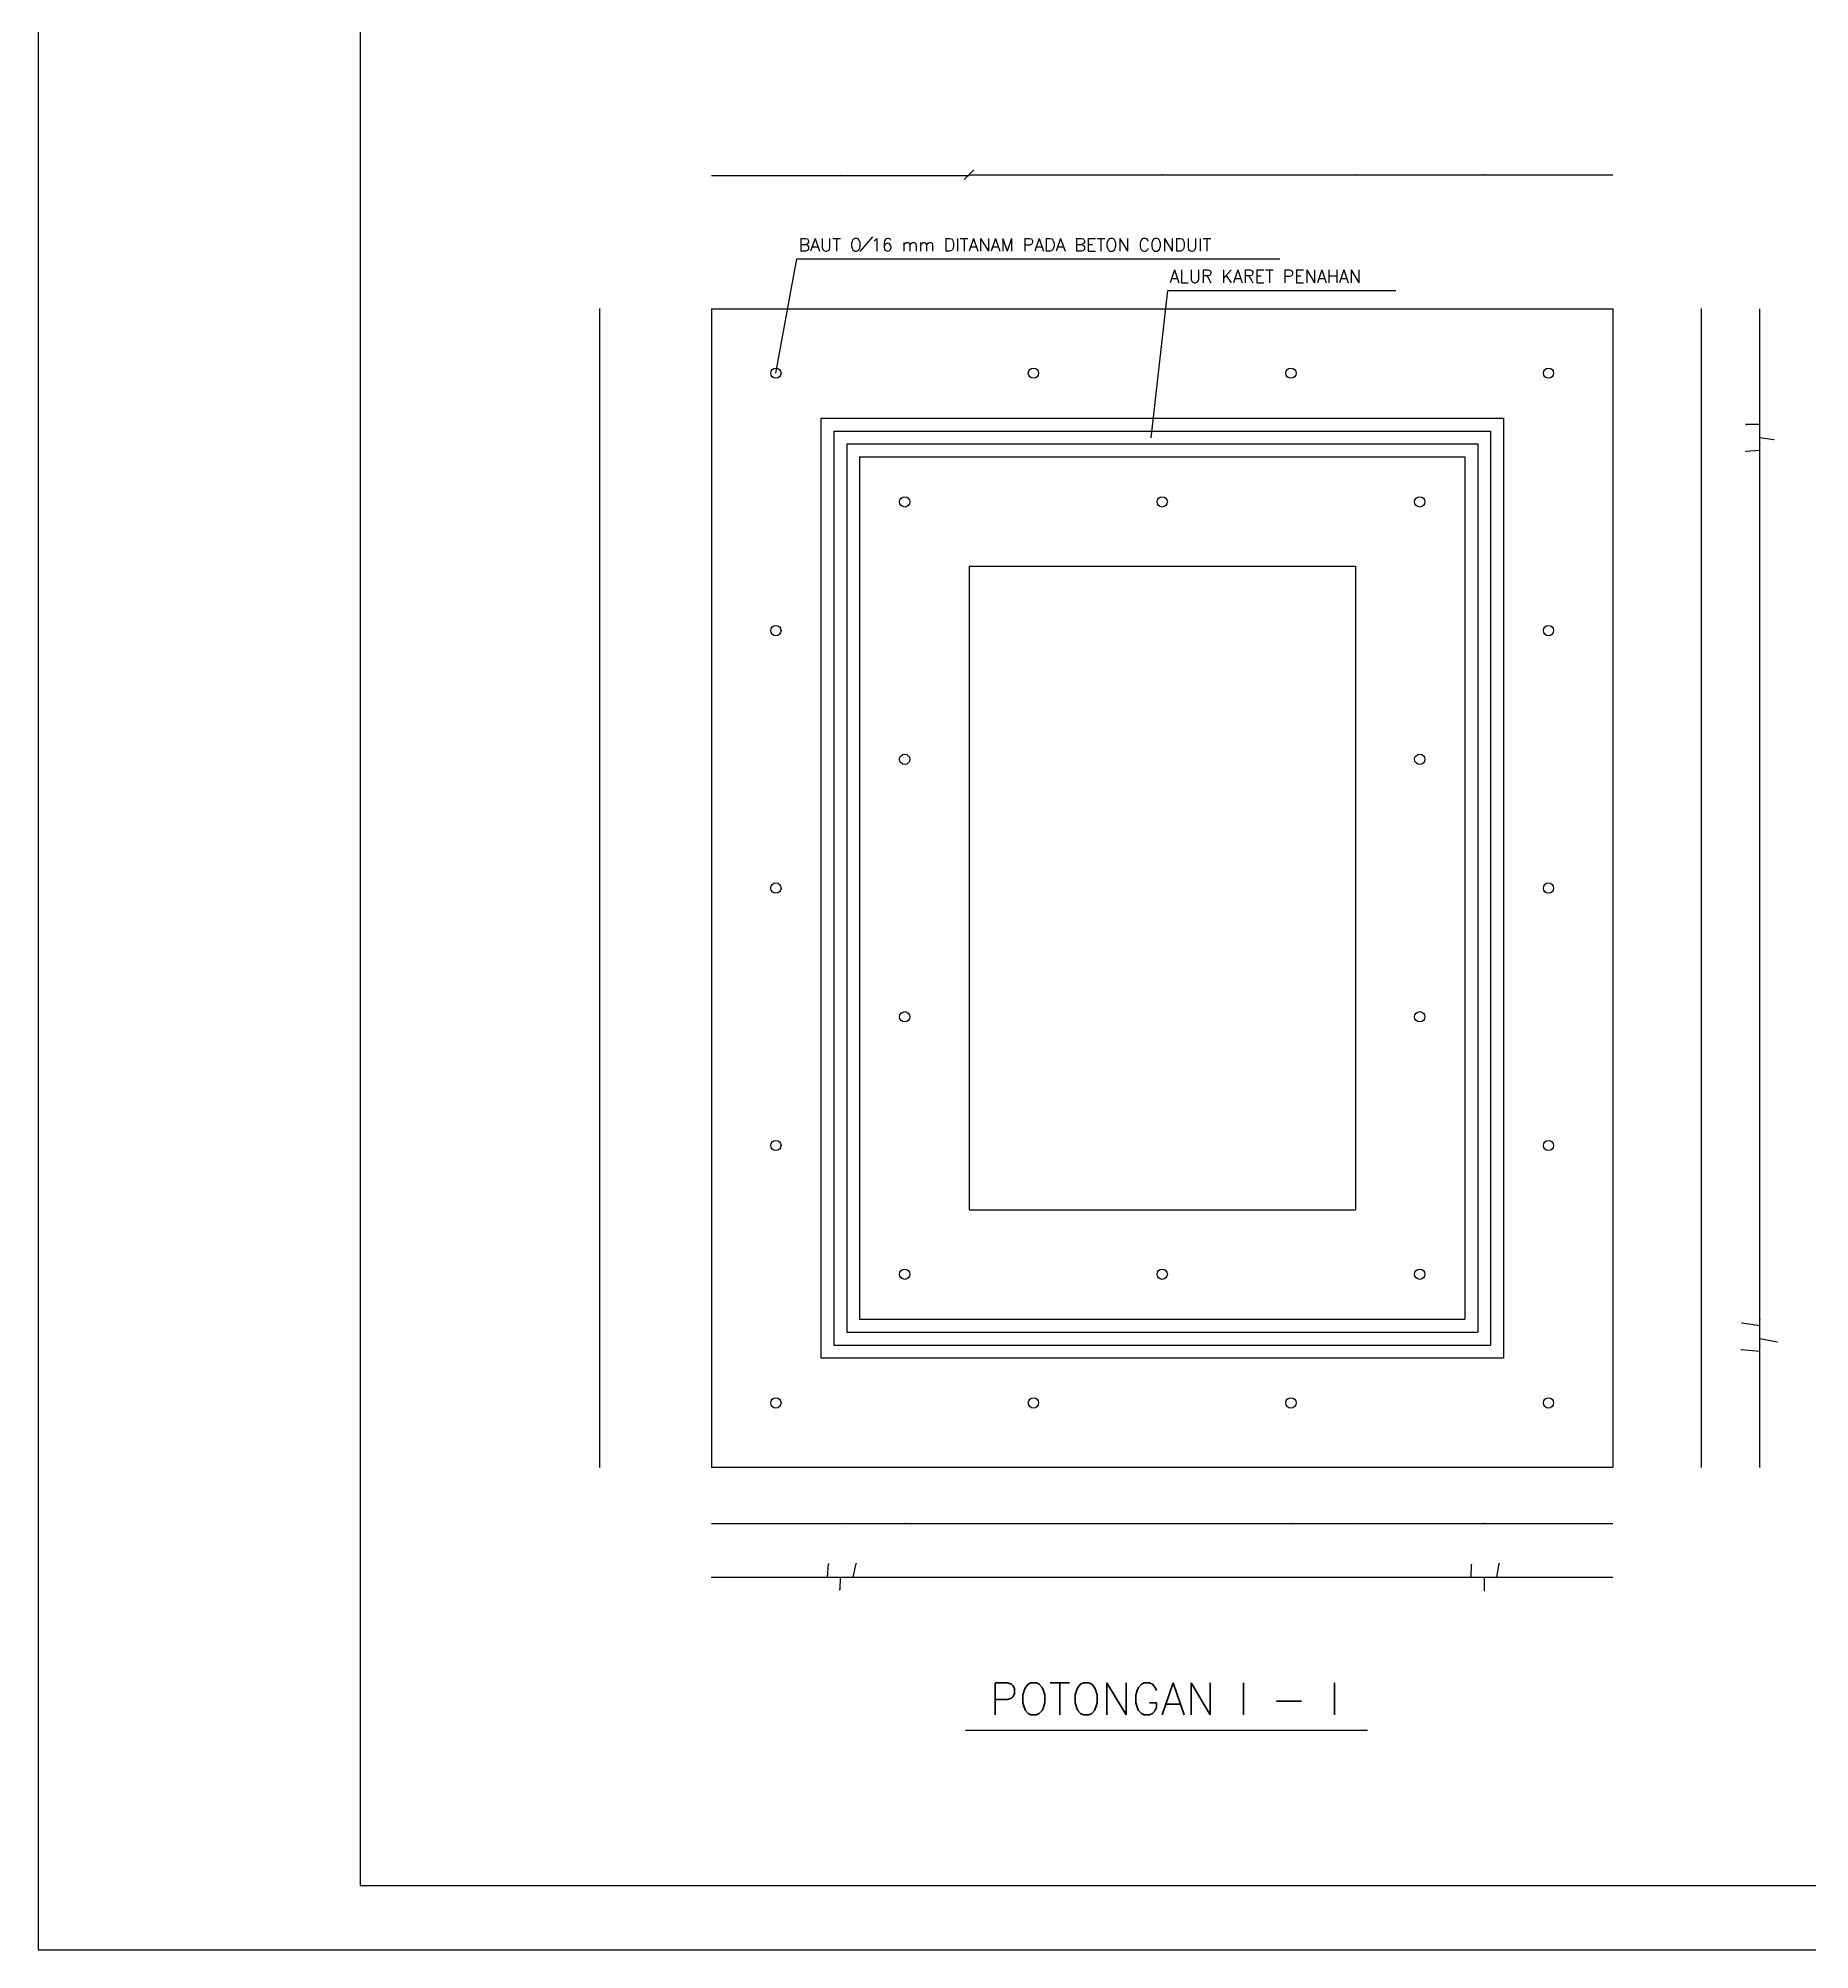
# Model space of a CAD drawing. Header units: metres. Extents: x -50 to 791, y -10 to 584.
# Drawn here: x -50.3 to 224.8, y -9.9 to 287.1 of the extents above; entities that cross this region are included whole.
import ezdxf
from ezdxf.enums import TextEntityAlignment as Align

# ---------------------------------------------------------------- set-up
doc = ezdxf.new("R2010")
doc.units = ezdxf.units.M
doc.header["$MEASUREMENT"] = 0
doc.layers.add('2000', color=7, linetype='Continuous')
doc.styles.get("Standard").update_dxf_attribs({"font": 'Simplex.shx'})
doc.dimstyles.new('10', dxfattribs={"dimscale": 0, "dimtxt": 0.02, "dimasz": 0.015, "dimexe": 0.1, "dimexo": 0.1, "dimgap": 0.01, "dimtad": 1, "dimdec": 1, "dimrnd": 0.0001, "dimzin": 0, "dimdsep": 46, "dimtxsty": 'Standard', "dimblk1": 'OBLIQUE', "dimblk2": 'OBLIQUE', "dimsah": 1, "dimcen": 0, "dimse1": 1, "dimse2": 1, "dimclrd": 3, "dimclre": 256, "dimclrt": 3, "dimaunit": 1, "dimadec": 0, "dimazin": 0, "dimtfac": 0.01, "dimtdec": 1, "dimtofl": 0, "dimtmove": 0, "dimatfit": 1, "dimldrblk": 'OBLIQUE', "dimfxl": 1, "dimtolj": 1, "dimtzin": 0, "dimarcsym": 0})
doc.dimstyles.new('10$7', dxfattribs={"dimscale": 0, "dimtxt": 0.02, "dimasz": 0.015, "dimexe": 0.1, "dimexo": 0.1, "dimgap": 0.01, "dimtad": 1, "dimdec": 1, "dimrnd": 0.0001, "dimzin": 0, "dimdsep": 46, "dimtxsty": 'Standard', "dimblk1": 'OPEN30', "dimblk2": 'OPEN30', "dimsah": 1, "dimcen": 0, "dimse1": 1, "dimse2": 1, "dimclrd": 3, "dimclre": 256, "dimclrt": 3, "dimaunit": 1, "dimadec": 0, "dimazin": 0, "dimtfac": 0.01, "dimtdec": 1, "dimtofl": 0, "dimtmove": 0, "dimatfit": 1, "dimldrblk": 'OPEN30', "dimfxl": 1, "dimtolj": 1, "dimtzin": 0, "dimarcsym": 0})

# ---------------------------------------------------------------- blocks, each defined once
blk = doc.blocks.new('_OBLIQUE')
at = {"color": 0, "linetype": 'ByBlock'}
blk.add_line((-0.5, -0.5), (0.5, 0.5), dxfattribs=at)
blk = doc.blocks.new('*D3')
at = {"color": 3, "lineweight": -2}
blk.add_line((94.25, 265.86), (154.25, 265.86), dxfattribs=at)
at = {"layer": 'Defpoints', "color": 0}
for p in [(154.25, 265.86), (94.25, 205.04), (154.25, 205.04)]:
    blk.add_point(p, dxfattribs=at)
at = {"color": 3, "lineweight": -2, "xscale": 0.015, "yscale": 0.015, "zscale": 0.015, "rotation": 180}
blk.add_blockref('_OBLIQUE', (94.25, 265.86), dxfattribs=at)
at = {"color": 3, "lineweight": -2, "xscale": 0.015, "yscale": 0.015, "zscale": 0.015}
blk.add_blockref('_OBLIQUE', (154.25, 265.86), dxfattribs=at)
at = {"color": 3, "insert": (124.25, 265.88), "char_height": 0.02, "attachment_point": 5}
blk.add_mtext('\\A1;60000', dxfattribs=at)
blk = doc.blocks.new('*D4')
at = {"color": 3, "lineweight": -2}
blk.add_line((154.25, 265.86), (194.25, 265.86), dxfattribs=at)
at = {"layer": 'Defpoints', "color": 0}
for p in [(194.25, 265.86), (194.25, 245.04), (154.25, 205.04)]:
    blk.add_point(p, dxfattribs=at)
at = {"color": 3, "lineweight": -2, "xscale": 0.015, "yscale": 0.015, "zscale": 0.015, "rotation": 180}
blk.add_blockref('_OBLIQUE', (154.25, 265.86), dxfattribs=at)
at = {"color": 3, "lineweight": -2, "xscale": 0.015, "yscale": 0.015, "zscale": 0.015}
blk.add_blockref('_OBLIQUE', (194.25, 265.86), dxfattribs=at)
at = {"color": 3, "insert": (174.25, 265.88), "char_height": 0.02, "attachment_point": 5}
blk.add_mtext('\\A1;40000', dxfattribs=at)
blk = doc.blocks.new('_OPEN30')
at = {"color": 0, "linetype": 'ByBlock'}
for p, q in [((-1, 0), (0, 0)), ((0, 0), (-1, 0)), ((0, 0), (-1, 0))]:
    blk.add_line(p, q, dxfattribs=at)
blk = doc.blocks.new('*D5')
at = {"color": 3, "lineweight": -2}
blk.add_line((36.92, 65.04), (36.92, 105.04), dxfattribs=at)
at = {"layer": 'Defpoints', "color": 0}
for p in [(36.92, 105.04), (94.25, 105.04), (54.25, 65.04)]:
    blk.add_point(p, dxfattribs=at)
at = {"color": 3, "lineweight": -2, "xscale": 0.015, "yscale": 0.015, "zscale": 0.015}
for p, rotation in [((36.92, 105.04), 90), ((36.92, 65.04), 270)]:
    blk.add_blockref('_OBLIQUE', p, dxfattribs=dict(at, rotation=rotation))
at = {"color": 3, "insert": (36.9, 85.04), "char_height": 0.02, "attachment_point": 5, "rotation": 90}
blk.add_mtext('\\A1;40000', dxfattribs=at)
blk = doc.blocks.new('*D6')
at = {"color": 3, "lineweight": -2}
blk.add_line((36.92, 105.04), (36.92, 205.04), dxfattribs=at)
at = {"layer": 'Defpoints', "color": 0}
for p in [(36.92, 205.04), (94.25, 205.04), (94.25, 105.04)]:
    blk.add_point(p, dxfattribs=at)
at = {"color": 3, "lineweight": -2, "xscale": 0.015, "yscale": 0.015, "zscale": 0.015}
for p, rotation in [((36.92, 205.04), 90), ((36.92, 105.04), 270)]:
    blk.add_blockref('_OBLIQUE', p, dxfattribs=dict(at, rotation=rotation))
at = {"color": 3, "insert": (36.9, 155.04), "char_height": 0.02, "attachment_point": 5, "rotation": 90}
blk.add_mtext('\\A1;100000', dxfattribs=at)
blk = doc.blocks.new('*D7')
at = {"color": 3, "lineweight": -2}
blk.add_line((36.92, 205.04), (36.92, 245.04), dxfattribs=at)
at = {"layer": 'Defpoints', "color": 0}
for p in [(36.92, 245.04), (54.25, 245.04), (94.25, 205.04)]:
    blk.add_point(p, dxfattribs=at)
at = {"color": 3, "lineweight": -2, "xscale": 0.015, "yscale": 0.015, "zscale": 0.015}
for p, rotation in [((36.92, 245.04), 90), ((36.92, 205.04), 270)]:
    blk.add_blockref('_OBLIQUE', p, dxfattribs=dict(at, rotation=rotation))
at = {"color": 3, "insert": (36.9, 225.04), "char_height": 0.02, "attachment_point": 5, "rotation": 90}
blk.add_mtext('\\A1;40000', dxfattribs=at)
blk = doc.blocks.new('*D8')
at = {"color": 3, "lineweight": -2}
blk.add_line((54.25, 56.31), (64.25, 56.31), dxfattribs=at)
at = {"layer": 'Defpoints', "color": 0}
for p in [(64.25, 75.04), (54.25, 65.04), (64.25, 56.31)]:
    blk.add_point(p, dxfattribs=at)
at = {"color": 3, "lineweight": -2, "xscale": 0.015, "yscale": 0.015, "zscale": 0.015, "rotation": 180}
blk.add_blockref('_OBLIQUE', (54.25, 56.31), dxfattribs=at)
at = {"color": 3, "lineweight": -2, "xscale": 0.015, "yscale": 0.015, "zscale": 0.015}
blk.add_blockref('_OBLIQUE', (64.25, 56.31), dxfattribs=at)
at = {"color": 3, "insert": (59.25, 56.33), "char_height": 0.02, "attachment_point": 5}
blk.add_mtext('\\A1;10000', dxfattribs=at)
blk = doc.blocks.new('*D9')
at = {"color": 3, "lineweight": -2}
blk.add_line((64.25, 56.31), (84.25, 56.31), dxfattribs=at)
at = {"layer": 'Defpoints', "color": 0}
for p in [(84.25, 95.04), (64.25, 75.04), (84.25, 56.31)]:
    blk.add_point(p, dxfattribs=at)
at = {"color": 3, "lineweight": -2, "xscale": 0.015, "yscale": 0.015, "zscale": 0.015, "rotation": 180}
blk.add_blockref('_OBLIQUE', (64.25, 56.31), dxfattribs=at)
at = {"color": 3, "lineweight": -2, "xscale": 0.015, "yscale": 0.015, "zscale": 0.015}
blk.add_blockref('_OBLIQUE', (84.25, 56.31), dxfattribs=at)
at = {"color": 3, "insert": (74.25, 56.33), "char_height": 0.02, "attachment_point": 5}
blk.add_mtext('\\A1;20000', dxfattribs=at)
blk = doc.blocks.new('*D10')
at = {"color": 3, "lineweight": -2}
blk.add_line((84.25, 56.31), (104.25, 56.31), dxfattribs=at)
at = {"layer": 'Defpoints', "color": 0}
for p in [(84.25, 95.04), (104.25, 75.04), (104.25, 56.31)]:
    blk.add_point(p, dxfattribs=at)
at = {"color": 3, "lineweight": -2, "xscale": 0.015, "yscale": 0.015, "zscale": 0.015, "rotation": 180}
blk.add_blockref('_OBLIQUE', (84.25, 56.31), dxfattribs=at)
at = {"color": 3, "lineweight": -2, "xscale": 0.015, "yscale": 0.015, "zscale": 0.015}
blk.add_blockref('_OBLIQUE', (104.25, 56.31), dxfattribs=at)
at = {"color": 3, "insert": (94.25, 56.33), "char_height": 0.02, "attachment_point": 5}
blk.add_mtext('\\A1;20000', dxfattribs=at)
blk = doc.blocks.new('*D11')
at = {"color": 3, "lineweight": -2}
blk.add_line((104.25, 56.31), (124.25, 56.31), dxfattribs=at)
at = {"layer": 'Defpoints', "color": 0}
for p in [(124.25, 95.04), (104.25, 75.04), (124.25, 56.31)]:
    blk.add_point(p, dxfattribs=at)
at = {"color": 3, "lineweight": -2, "xscale": 0.015, "yscale": 0.015, "zscale": 0.015, "rotation": 180}
blk.add_blockref('_OBLIQUE', (104.25, 56.31), dxfattribs=at)
at = {"color": 3, "lineweight": -2, "xscale": 0.015, "yscale": 0.015, "zscale": 0.015}
blk.add_blockref('_OBLIQUE', (124.25, 56.31), dxfattribs=at)
at = {"color": 3, "insert": (114.25, 56.33), "char_height": 0.02, "attachment_point": 5}
blk.add_mtext('\\A1;20000', dxfattribs=at)
blk = doc.blocks.new('*D12')
at = {"color": 3, "lineweight": -2}
blk.add_line((124.25, 56.31), (144.25, 56.31), dxfattribs=at)
at = {"layer": 'Defpoints', "color": 0}
for p in [(124.25, 95.04), (144.25, 75.04), (144.25, 56.31)]:
    blk.add_point(p, dxfattribs=at)
at = {"color": 3, "lineweight": -2, "xscale": 0.015, "yscale": 0.015, "zscale": 0.015, "rotation": 180}
blk.add_blockref('_OBLIQUE', (124.25, 56.31), dxfattribs=at)
at = {"color": 3, "lineweight": -2, "xscale": 0.015, "yscale": 0.015, "zscale": 0.015}
blk.add_blockref('_OBLIQUE', (144.25, 56.31), dxfattribs=at)
at = {"color": 3, "insert": (134.25, 56.33), "char_height": 0.02, "attachment_point": 5}
blk.add_mtext('\\A1;20000', dxfattribs=at)
blk = doc.blocks.new('*D13')
at = {"color": 3, "lineweight": -2}
blk.add_line((144.25, 56.31), (164.25, 56.31), dxfattribs=at)
at = {"layer": 'Defpoints', "color": 0}
for p in [(164.25, 95.04), (144.25, 75.04), (164.25, 56.31)]:
    blk.add_point(p, dxfattribs=at)
at = {"color": 3, "lineweight": -2, "xscale": 0.015, "yscale": 0.015, "zscale": 0.015, "rotation": 180}
blk.add_blockref('_OBLIQUE', (144.25, 56.31), dxfattribs=at)
at = {"color": 3, "lineweight": -2, "xscale": 0.015, "yscale": 0.015, "zscale": 0.015}
blk.add_blockref('_OBLIQUE', (164.25, 56.31), dxfattribs=at)
at = {"color": 3, "insert": (154.25, 56.33), "char_height": 0.02, "attachment_point": 5}
blk.add_mtext('\\A1;20000', dxfattribs=at)
blk = doc.blocks.new('*D14')
at = {"color": 3, "lineweight": -2}
blk.add_line((164.25, 56.31), (184.25, 56.31), dxfattribs=at)
at = {"layer": 'Defpoints', "color": 0}
for p in [(164.25, 95.04), (184.25, 75.04), (184.25, 56.31)]:
    blk.add_point(p, dxfattribs=at)
at = {"color": 3, "lineweight": -2, "xscale": 0.015, "yscale": 0.015, "zscale": 0.015, "rotation": 180}
blk.add_blockref('_OBLIQUE', (164.25, 56.31), dxfattribs=at)
at = {"color": 3, "lineweight": -2, "xscale": 0.015, "yscale": 0.015, "zscale": 0.015}
blk.add_blockref('_OBLIQUE', (184.25, 56.31), dxfattribs=at)
at = {"color": 3, "insert": (174.25, 56.33), "char_height": 0.02, "attachment_point": 5}
blk.add_mtext('\\A1;20000', dxfattribs=at)
blk = doc.blocks.new('*D15')
at = {"color": 3, "lineweight": -2}
blk.add_line((184.25, 56.31), (194.25, 56.31), dxfattribs=at)
at = {"layer": 'Defpoints', "color": 0}
for p in [(184.25, 75.04), (194.25, 65.04), (194.25, 56.31)]:
    blk.add_point(p, dxfattribs=at)
at = {"color": 3, "lineweight": -2, "xscale": 0.015, "yscale": 0.015, "zscale": 0.015, "rotation": 180}
blk.add_blockref('_OBLIQUE', (184.25, 56.31), dxfattribs=at)
at = {"color": 3, "lineweight": -2, "xscale": 0.015, "yscale": 0.015, "zscale": 0.015}
blk.add_blockref('_OBLIQUE', (194.25, 56.31), dxfattribs=at)
at = {"color": 3, "insert": (189.25, 56.33), "char_height": 0.02, "attachment_point": 5}
blk.add_mtext('\\A1;10000', dxfattribs=at)
blk = doc.blocks.new('*D16')
at = {"color": 3, "lineweight": -2}
blk.add_line((54.25, 47.95), (71.25, 47.95), dxfattribs=at)
at = {"layer": 'Defpoints', "color": 0}
for p in [(71.25, 82.04), (54.25, 65.04), (71.25, 47.95)]:
    blk.add_point(p, dxfattribs=at)
at = {"color": 3, "lineweight": -2, "xscale": 0.015, "yscale": 0.015, "zscale": 0.015, "rotation": 180}
blk.add_blockref('_OBLIQUE', (54.25, 47.95), dxfattribs=at)
at = {"color": 3, "lineweight": -2, "xscale": 0.015, "yscale": 0.015, "zscale": 0.015}
blk.add_blockref('_OBLIQUE', (71.25, 47.95), dxfattribs=at)
at = {"color": 3, "insert": (62.75, 47.97), "char_height": 0.02, "attachment_point": 5}
blk.add_mtext('\\A1;17000', dxfattribs=at)
blk = doc.blocks.new('*D17')
at = {"color": 3, "lineweight": -2}
for p, q in [((71.25, 47.95), (73.25, 47.95)), ((72.25, 47.95), (72.43, 50.04)), ((72.43, 50.04), (72.52, 50.04))]:
    blk.add_line(p, q, dxfattribs=at)
at = {"layer": 'Defpoints', "color": 0}
for p in [(73.25, 84.04), (71.25, 82.04), (73.25, 47.95)]:
    blk.add_point(p, dxfattribs=at)
at = {"color": 3, "lineweight": -2, "xscale": 0.015, "yscale": 0.015, "zscale": 0.015, "rotation": 180}
blk.add_blockref('_OBLIQUE', (71.25, 47.95), dxfattribs=at)
at = {"color": 3, "lineweight": -2, "xscale": 0.015, "yscale": 0.015, "zscale": 0.015}
blk.add_blockref('_OBLIQUE', (73.25, 47.95), dxfattribs=at)
at = {"color": 3, "insert": (72.48, 50.06), "char_height": 0.02, "attachment_point": 5}
blk.add_mtext('\\A1;2000', dxfattribs=at)
blk = doc.blocks.new('*D18')
at = {"color": 3, "lineweight": -2}
for p, q in [((73.25, 47.95), (75.25, 47.95)), ((74.25, 47.95), (74.17, 46)), ((74.17, 46), (74.08, 46))]:
    blk.add_line(p, q, dxfattribs=at)
at = {"layer": 'Defpoints', "color": 0}
for p in [(73.25, 84.04), (75.25, 86.04), (75.25, 47.95)]:
    blk.add_point(p, dxfattribs=at)
at = {"color": 3, "lineweight": -2, "xscale": 0.015, "yscale": 0.015, "zscale": 0.015, "rotation": 180}
blk.add_blockref('_OBLIQUE', (73.25, 47.95), dxfattribs=at)
at = {"color": 3, "lineweight": -2, "xscale": 0.015, "yscale": 0.015, "zscale": 0.015}
blk.add_blockref('_OBLIQUE', (75.25, 47.95), dxfattribs=at)
at = {"color": 3, "insert": (74.13, 46.02), "char_height": 0.02, "attachment_point": 5}
blk.add_mtext('\\A1;2000', dxfattribs=at)
blk = doc.blocks.new('*D19')
at = {"color": 3, "lineweight": -2}
for p, q in [((75.25, 47.95), (77.25, 47.95)), ((76.25, 47.95), (76.7, 50.11)), ((76.7, 50.11), (76.79, 50.11))]:
    blk.add_line(p, q, dxfattribs=at)
at = {"layer": 'Defpoints', "color": 0}
for p in [(77.25, 88.04), (75.25, 86.04), (77.25, 47.95)]:
    blk.add_point(p, dxfattribs=at)
at = {"color": 3, "lineweight": -2, "xscale": 0.015, "yscale": 0.015, "zscale": 0.015, "rotation": 180}
blk.add_blockref('_OBLIQUE', (75.25, 47.95), dxfattribs=at)
at = {"color": 3, "lineweight": -2, "xscale": 0.015, "yscale": 0.015, "zscale": 0.015}
blk.add_blockref('_OBLIQUE', (77.25, 47.95), dxfattribs=at)
at = {"color": 3, "insert": (76.74, 50.13), "char_height": 0.02, "attachment_point": 5}
blk.add_mtext('\\A1;2000', dxfattribs=at)
blk = doc.blocks.new('*D20')
at = {"color": 3, "lineweight": -2}
blk.add_line((77.25, 47.95), (171.25, 47.95), dxfattribs=at)
at = {"layer": 'Defpoints', "color": 0}
for p in [(77.25, 88.04), (171.25, 88.04), (171.25, 47.95)]:
    blk.add_point(p, dxfattribs=at)
at = {"color": 3, "lineweight": -2, "xscale": 0.015, "yscale": 0.015, "zscale": 0.015, "rotation": 180}
blk.add_blockref('_OBLIQUE', (77.25, 47.95), dxfattribs=at)
at = {"color": 3, "lineweight": -2, "xscale": 0.015, "yscale": 0.015, "zscale": 0.015}
blk.add_blockref('_OBLIQUE', (171.25, 47.95), dxfattribs=at)
at = {"color": 3, "insert": (124.25, 47.97), "char_height": 0.02, "attachment_point": 5}
blk.add_mtext('\\A1;94000', dxfattribs=at)
blk = doc.blocks.new('*D21')
at = {"color": 3, "lineweight": -2}
for p, q in [((171.25, 47.95), (173.25, 47.95)), ((172.25, 47.95), (172.27, 49.94)), ((172.27, 49.94), (172.36, 49.94))]:
    blk.add_line(p, q, dxfattribs=at)
at = {"layer": 'Defpoints', "color": 0}
for p in [(171.25, 88.04), (173.25, 86.04), (173.25, 47.95)]:
    blk.add_point(p, dxfattribs=at)
at = {"color": 3, "lineweight": -2, "xscale": 0.015, "yscale": 0.015, "zscale": 0.015, "rotation": 180}
blk.add_blockref('_OBLIQUE', (171.25, 47.95), dxfattribs=at)
at = {"color": 3, "lineweight": -2, "xscale": 0.015, "yscale": 0.015, "zscale": 0.015}
blk.add_blockref('_OBLIQUE', (173.25, 47.95), dxfattribs=at)
at = {"color": 3, "insert": (172.32, 49.96), "char_height": 0.02, "attachment_point": 5}
blk.add_mtext('\\A1;2000', dxfattribs=at)
blk = doc.blocks.new('*D22')
at = {"color": 3, "lineweight": -2}
for p, q in [((173.25, 47.95), (175.25, 47.95)), ((174.25, 47.95), (174.25, 45.91)), ((174.25, 45.91), (174.34, 45.91))]:
    blk.add_line(p, q, dxfattribs=at)
at = {"layer": 'Defpoints', "color": 0}
for p in [(173.25, 86.04), (175.25, 84.04), (175.25, 47.95)]:
    blk.add_point(p, dxfattribs=at)
at = {"color": 3, "lineweight": -2, "xscale": 0.015, "yscale": 0.015, "zscale": 0.015, "rotation": 180}
blk.add_blockref('_OBLIQUE', (173.25, 47.95), dxfattribs=at)
at = {"color": 3, "lineweight": -2, "xscale": 0.015, "yscale": 0.015, "zscale": 0.015}
blk.add_blockref('_OBLIQUE', (175.25, 47.95), dxfattribs=at)
at = {"color": 3, "insert": (174.29, 45.93), "char_height": 0.02, "attachment_point": 5}
blk.add_mtext('\\A1;2000', dxfattribs=at)
blk = doc.blocks.new('*D23')
at = {"color": 3, "lineweight": -2}
for p, q in [((175.25, 47.95), (177.25, 47.95)), ((176.25, 47.95), (176.58, 50.12)), ((176.58, 50.12), (176.67, 50.12))]:
    blk.add_line(p, q, dxfattribs=at)
at = {"layer": 'Defpoints', "color": 0}
for p in [(175.25, 84.04), (177.25, 82.04), (177.25, 47.95)]:
    blk.add_point(p, dxfattribs=at)
at = {"color": 3, "lineweight": -2, "xscale": 0.015, "yscale": 0.015, "zscale": 0.015, "rotation": 180}
blk.add_blockref('_OBLIQUE', (175.25, 47.95), dxfattribs=at)
at = {"color": 3, "lineweight": -2, "xscale": 0.015, "yscale": 0.015, "zscale": 0.015}
blk.add_blockref('_OBLIQUE', (177.25, 47.95), dxfattribs=at)
at = {"color": 3, "insert": (176.63, 50.14), "char_height": 0.02, "attachment_point": 5}
blk.add_mtext('\\A1;2000', dxfattribs=at)
blk = doc.blocks.new('*D24')
at = {"color": 3, "lineweight": -2}
blk.add_line((177.25, 47.95), (194.25, 47.95), dxfattribs=at)
at = {"layer": 'Defpoints', "color": 0}
for p in [(177.25, 82.04), (194.25, 65.04), (194.25, 47.95)]:
    blk.add_point(p, dxfattribs=at)
at = {"color": 3, "lineweight": -2, "xscale": 0.015, "yscale": 0.015, "zscale": 0.015, "rotation": 180}
blk.add_blockref('_OBLIQUE', (177.25, 47.95), dxfattribs=at)
at = {"color": 3, "lineweight": -2, "xscale": 0.015, "yscale": 0.015, "zscale": 0.015}
blk.add_blockref('_OBLIQUE', (194.25, 47.95), dxfattribs=at)
at = {"color": 3, "insert": (185.75, 47.97), "char_height": 0.02, "attachment_point": 5}
blk.add_mtext('\\A1;17000', dxfattribs=at)
blk = doc.blocks.new('*D25')
at = {"color": 3, "lineweight": -2}
blk.add_line((54.25, 265.77), (94.25, 265.77), dxfattribs=at)
at = {"layer": 'Defpoints', "color": 0}
for p in [(94.25, 265.77), (54.25, 245.04), (94.25, 205.04)]:
    blk.add_point(p, dxfattribs=at)
at = {"color": 3, "lineweight": -2, "xscale": 0.015, "yscale": 0.015, "zscale": 0.015, "rotation": 180}
blk.add_blockref('_OBLIQUE', (54.25, 265.77), dxfattribs=at)
at = {"color": 3, "lineweight": -2, "xscale": 0.015, "yscale": 0.015, "zscale": 0.015}
blk.add_blockref('_OBLIQUE', (94.25, 265.77), dxfattribs=at)
at = {"color": 3, "insert": (74.25, 265.79), "char_height": 0.02, "attachment_point": 5}
blk.add_mtext('\\A1;40000', dxfattribs=at)
blk = doc.blocks.new('*D26')
at = {"color": 3, "lineweight": -2}
blk.add_line((207.99, 65.04), (207.99, 75.04), dxfattribs=at)
at = {"layer": 'Defpoints', "color": 0}
for p in [(184.25, 75.04), (207.99, 75.04), (194.25, 65.04)]:
    blk.add_point(p, dxfattribs=at)
at = {"color": 3, "lineweight": -2, "xscale": 0.015, "yscale": 0.015, "zscale": 0.015}
for p, rotation in [((207.99, 75.04), 90), ((207.99, 65.04), 270)]:
    blk.add_blockref('_OBLIQUE', p, dxfattribs=dict(at, rotation=rotation))
at = {"color": 3, "insert": (207.97, 70.04), "char_height": 0.02, "attachment_point": 5, "rotation": 90}
blk.add_mtext('\\A1;10000', dxfattribs=at)
blk = doc.blocks.new('*D27')
at = {"color": 3, "lineweight": -2}
blk.add_line((207.99, 75.04), (207.99, 95.04), dxfattribs=at)
at = {"layer": 'Defpoints', "color": 0}
for p in [(164.25, 95.04), (207.99, 95.04), (184.25, 75.04)]:
    blk.add_point(p, dxfattribs=at)
at = {"color": 3, "lineweight": -2, "xscale": 0.015, "yscale": 0.015, "zscale": 0.015}
for p, rotation in [((207.99, 95.04), 90), ((207.99, 75.04), 270)]:
    blk.add_blockref('_OBLIQUE', p, dxfattribs=dict(at, rotation=rotation))
at = {"color": 3, "insert": (207.97, 85.04), "char_height": 0.02, "attachment_point": 5, "rotation": 90}
blk.add_mtext('\\A1;20000', dxfattribs=at)
blk = doc.blocks.new('*D28')
at = {"color": 3, "lineweight": -2}
blk.add_line((207.99, 95.04), (207.99, 115.04), dxfattribs=at)
at = {"layer": 'Defpoints', "color": 0}
for p in [(184.25, 115.04), (207.99, 115.04), (164.25, 95.04)]:
    blk.add_point(p, dxfattribs=at)
at = {"color": 3, "lineweight": -2, "xscale": 0.015, "yscale": 0.015, "zscale": 0.015}
for p, rotation in [((207.99, 115.04), 90), ((207.99, 95.04), 270)]:
    blk.add_blockref('_OBLIQUE', p, dxfattribs=dict(at, rotation=rotation))
at = {"color": 3, "insert": (207.97, 105.04), "char_height": 0.02, "attachment_point": 5, "rotation": 90}
blk.add_mtext('\\A1;20000', dxfattribs=at)
blk = doc.blocks.new('*D29')
at = {"color": 3, "lineweight": -2}
blk.add_line((207.99, 115.04), (207.99, 135.04), dxfattribs=at)
at = {"layer": 'Defpoints', "color": 0}
for p in [(164.25, 135.04), (207.99, 135.04), (184.25, 115.04)]:
    blk.add_point(p, dxfattribs=at)
at = {"color": 3, "lineweight": -2, "xscale": 0.015, "yscale": 0.015, "zscale": 0.015}
for p, rotation in [((207.99, 135.04), 90), ((207.99, 115.04), 270)]:
    blk.add_blockref('_OBLIQUE', p, dxfattribs=dict(at, rotation=rotation))
at = {"color": 3, "insert": (207.97, 125.04), "char_height": 0.02, "attachment_point": 5, "rotation": 90}
blk.add_mtext('\\A1;20000', dxfattribs=at)
blk = doc.blocks.new('*D30')
at = {"color": 3, "lineweight": -2}
blk.add_line((207.99, 135.04), (207.99, 155.04), dxfattribs=at)
at = {"layer": 'Defpoints', "color": 0}
for p in [(184.25, 155.04), (207.99, 155.04), (164.25, 135.04)]:
    blk.add_point(p, dxfattribs=at)
at = {"color": 3, "lineweight": -2, "xscale": 0.015, "yscale": 0.015, "zscale": 0.015}
for p, rotation in [((207.99, 155.04), 90), ((207.99, 135.04), 270)]:
    blk.add_blockref('_OBLIQUE', p, dxfattribs=dict(at, rotation=rotation))
at = {"color": 3, "insert": (207.97, 145.04), "char_height": 0.02, "attachment_point": 5, "rotation": 90}
blk.add_mtext('\\A1;20000', dxfattribs=at)
blk = doc.blocks.new('*D31')
at = {"color": 3, "lineweight": -2}
blk.add_line((207.99, 155.04), (207.99, 175.04), dxfattribs=at)
at = {"layer": 'Defpoints', "color": 0}
for p in [(164.25, 175.04), (207.99, 175.04), (184.25, 155.04)]:
    blk.add_point(p, dxfattribs=at)
at = {"color": 3, "lineweight": -2, "xscale": 0.015, "yscale": 0.015, "zscale": 0.015}
for p, rotation in [((207.99, 175.04), 90), ((207.99, 155.04), 270)]:
    blk.add_blockref('_OBLIQUE', p, dxfattribs=dict(at, rotation=rotation))
at = {"color": 3, "insert": (207.97, 165.04), "char_height": 0.02, "attachment_point": 5, "rotation": 90}
blk.add_mtext('\\A1;20000', dxfattribs=at)
blk = doc.blocks.new('*D32')
at = {"color": 3, "lineweight": -2}
blk.add_line((207.99, 175.04), (207.99, 195.04), dxfattribs=at)
at = {"layer": 'Defpoints', "color": 0}
for p in [(184.25, 195.04), (207.99, 195.04), (164.25, 175.04)]:
    blk.add_point(p, dxfattribs=at)
at = {"color": 3, "lineweight": -2, "xscale": 0.015, "yscale": 0.015, "zscale": 0.015}
for p, rotation in [((207.99, 195.04), 90), ((207.99, 175.04), 270)]:
    blk.add_blockref('_OBLIQUE', p, dxfattribs=dict(at, rotation=rotation))
at = {"color": 3, "insert": (207.97, 185.04), "char_height": 0.02, "attachment_point": 5, "rotation": 90}
blk.add_mtext('\\A1;20000', dxfattribs=at)
blk = doc.blocks.new('*D33')
at = {"color": 3, "lineweight": -2}
blk.add_line((207.99, 195.04), (207.99, 215.04), dxfattribs=at)
at = {"layer": 'Defpoints', "color": 0}
for p in [(164.25, 215.04), (207.99, 215.04), (184.25, 195.04)]:
    blk.add_point(p, dxfattribs=at)
at = {"color": 3, "lineweight": -2, "xscale": 0.015, "yscale": 0.015, "zscale": 0.015}
for p, rotation in [((207.99, 215.04), 90), ((207.99, 195.04), 270)]:
    blk.add_blockref('_OBLIQUE', p, dxfattribs=dict(at, rotation=rotation))
at = {"color": 3, "insert": (207.97, 205.04), "char_height": 0.02, "attachment_point": 5, "rotation": 90}
blk.add_mtext('\\A1;20000', dxfattribs=at)
blk = doc.blocks.new('*D34')
at = {"color": 3, "lineweight": -2}
blk.add_line((207.99, 215.04), (207.99, 235.04), dxfattribs=at)
at = {"layer": 'Defpoints', "color": 0}
for p in [(184.25, 235.04), (207.99, 235.04), (164.25, 215.04)]:
    blk.add_point(p, dxfattribs=at)
at = {"color": 3, "lineweight": -2, "xscale": 0.015, "yscale": 0.015, "zscale": 0.015}
for p, rotation in [((207.99, 235.04), 90), ((207.99, 215.04), 270)]:
    blk.add_blockref('_OBLIQUE', p, dxfattribs=dict(at, rotation=rotation))
at = {"color": 3, "insert": (207.97, 225.04), "char_height": 0.02, "attachment_point": 5, "rotation": 90}
blk.add_mtext('\\A1;20000', dxfattribs=at)
blk = doc.blocks.new('*D35')
at = {"color": 3, "lineweight": -2}
blk.add_line((207.99, 235.04), (207.99, 245.04), dxfattribs=at)
at = {"layer": 'Defpoints', "color": 0}
for p in [(194.25, 245.04), (207.99, 245.04), (184.25, 235.04)]:
    blk.add_point(p, dxfattribs=at)
at = {"color": 3, "lineweight": -2, "xscale": 0.015, "yscale": 0.015, "zscale": 0.015}
for p, rotation in [((207.99, 245.04), 90), ((207.99, 235.04), 270)]:
    blk.add_blockref('_OBLIQUE', p, dxfattribs=dict(at, rotation=rotation))
at = {"color": 3, "insert": (207.97, 240.04), "char_height": 0.02, "attachment_point": 5, "rotation": 90}
blk.add_mtext('\\A1;10000', dxfattribs=at)
blk = doc.blocks.new('*D36')
at = {"color": 3, "lineweight": -2}
blk.add_line((217.08, 65.04), (217.08, 82.04), dxfattribs=at)
at = {"layer": 'Defpoints', "color": 0}
for p in [(177.25, 82.04), (217.08, 82.04), (194.25, 65.04)]:
    blk.add_point(p, dxfattribs=at)
at = {"color": 3, "lineweight": -2, "xscale": 0.015, "yscale": 0.015, "zscale": 0.015}
for p, rotation in [((217.08, 82.04), 90), ((217.08, 65.04), 270)]:
    blk.add_blockref('_OBLIQUE', p, dxfattribs=dict(at, rotation=rotation))
at = {"color": 3, "insert": (217.06, 73.54), "char_height": 0.02, "attachment_point": 5, "rotation": 90}
blk.add_mtext('\\A1;17000', dxfattribs=at)
blk = doc.blocks.new('*D37')
at = {"color": 3, "lineweight": -2}
for p, q in [((214.2, 83.28), (214.2, 83.37)), ((217.08, 83.04), (214.2, 83.28)), ((217.08, 82.04), (217.08, 84.04))]:
    blk.add_line(p, q, dxfattribs=at)
at = {"layer": 'Defpoints', "color": 0}
for p in [(175.25, 84.04), (217.08, 84.04), (177.25, 82.04)]:
    blk.add_point(p, dxfattribs=at)
at = {"color": 3, "lineweight": -2, "xscale": 0.015, "yscale": 0.015, "zscale": 0.015}
for p, rotation in [((217.08, 84.04), 90), ((217.08, 82.04), 270)]:
    blk.add_blockref('_OBLIQUE', p, dxfattribs=dict(at, rotation=rotation))
at = {"color": 3, "insert": (214.18, 83.32), "char_height": 0.02, "attachment_point": 5, "rotation": 90}
blk.add_mtext('\\A1;2000', dxfattribs=at)
blk = doc.blocks.new('*D38')
at = {"color": 3, "lineweight": -2}
for p, q in [((217.08, 84.04), (217.08, 86.04)), ((217.08, 85.04), (219.75, 84.56)), ((219.75, 84.56), (219.75, 84.47))]:
    blk.add_line(p, q, dxfattribs=at)
at = {"layer": 'Defpoints', "color": 0}
for p in [(173.25, 86.04), (175.25, 84.04), (217.08, 86.04)]:
    blk.add_point(p, dxfattribs=at)
at = {"color": 3, "lineweight": -2, "xscale": 0.015, "yscale": 0.015, "zscale": 0.015}
for p, rotation in [((217.08, 86.04), 90), ((217.08, 84.04), 270)]:
    blk.add_blockref('_OBLIQUE', p, dxfattribs=dict(at, rotation=rotation))
at = {"color": 3, "insert": (219.73, 84.51), "char_height": 0.02, "attachment_point": 5, "rotation": 90}
blk.add_mtext('\\A1;2000', dxfattribs=at)
blk = doc.blocks.new('*D39')
at = {"color": 3, "lineweight": -2}
for p, q in [((214.33, 87.43), (214.33, 87.52)), ((217.08, 87.04), (214.33, 87.43)), ((217.08, 86.04), (217.08, 88.04))]:
    blk.add_line(p, q, dxfattribs=at)
at = {"layer": 'Defpoints', "color": 0}
for p in [(171.25, 88.04), (217.08, 88.04), (173.25, 86.04)]:
    blk.add_point(p, dxfattribs=at)
at = {"color": 3, "lineweight": -2, "xscale": 0.015, "yscale": 0.015, "zscale": 0.015}
for p, rotation in [((217.08, 88.04), 90), ((217.08, 86.04), 270)]:
    blk.add_blockref('_OBLIQUE', p, dxfattribs=dict(at, rotation=rotation))
at = {"color": 3, "insert": (214.31, 87.48), "char_height": 0.02, "attachment_point": 5, "rotation": 90}
blk.add_mtext('\\A1;2000', dxfattribs=at)
blk = doc.blocks.new('*D40')
at = {"color": 3, "lineweight": -2}
blk.add_line((217.08, 88.04), (217.08, 222.04), dxfattribs=at)
at = {"layer": 'Defpoints', "color": 0}
for p in [(171.25, 222.04), (217.08, 222.04), (171.25, 88.04)]:
    blk.add_point(p, dxfattribs=at)
at = {"color": 3, "lineweight": -2, "xscale": 0.015, "yscale": 0.015, "zscale": 0.015}
for p, rotation in [((217.08, 222.04), 90), ((217.08, 88.04), 270)]:
    blk.add_blockref('_OBLIQUE', p, dxfattribs=dict(at, rotation=rotation))
at = {"color": 3, "insert": (217.06, 155.04), "char_height": 0.02, "attachment_point": 5, "rotation": 90}
blk.add_mtext('\\A1;134000', dxfattribs=at)
blk = doc.blocks.new('*D41')
at = {"color": 3, "lineweight": -2}
for p, q in [((217.08, 223.04), (214.88, 222.89)), ((214.88, 222.89), (214.88, 222.8)), ((217.08, 222.04), (217.08, 224.04))]:
    blk.add_line(p, q, dxfattribs=at)
at = {"layer": 'Defpoints', "color": 0}
for p in [(173.25, 224.04), (217.08, 224.04), (171.25, 222.04)]:
    blk.add_point(p, dxfattribs=at)
at = {"color": 3, "lineweight": -2, "xscale": 0.015, "yscale": 0.015, "zscale": 0.015}
for p, rotation in [((217.08, 224.04), 90), ((217.08, 222.04), 270)]:
    blk.add_blockref('_OBLIQUE', p, dxfattribs=dict(at, rotation=rotation))
at = {"color": 3, "insert": (214.86, 222.84), "char_height": 0.02, "attachment_point": 5, "rotation": 90}
blk.add_mtext('\\A1;2000', dxfattribs=at)
blk = doc.blocks.new('*D42')
at = {"color": 3, "lineweight": -2}
for p, q in [((217.08, 224.04), (217.08, 226.04)), ((217.08, 225.04), (219.25, 224.75)), ((219.25, 224.75), (219.25, 224.66))]:
    blk.add_line(p, q, dxfattribs=at)
at = {"layer": 'Defpoints', "color": 0}
for p in [(175.25, 226.04), (217.08, 226.04), (173.25, 224.04)]:
    blk.add_point(p, dxfattribs=at)
at = {"color": 3, "lineweight": -2, "xscale": 0.015, "yscale": 0.015, "zscale": 0.015}
for p, rotation in [((217.08, 226.04), 90), ((217.08, 224.04), 270)]:
    blk.add_blockref('_OBLIQUE', p, dxfattribs=dict(at, rotation=rotation))
at = {"color": 3, "insert": (219.23, 224.7), "char_height": 0.02, "attachment_point": 5, "rotation": 90}
blk.add_mtext('\\A1;2000', dxfattribs=at)
blk = doc.blocks.new('*D43')
at = {"color": 3, "lineweight": -2}
for p, q in [((217.08, 227.04), (214.88, 227.04)), ((214.88, 227.04), (214.88, 226.95)), ((217.08, 226.04), (217.08, 228.04))]:
    blk.add_line(p, q, dxfattribs=at)
at = {"layer": 'Defpoints', "color": 0}
for p in [(175.25, 226.04), (177.25, 228.04), (217.08, 228.04)]:
    blk.add_point(p, dxfattribs=at)
at = {"color": 3, "lineweight": -2, "xscale": 0.015, "yscale": 0.015, "zscale": 0.015}
for p, rotation in [((217.08, 228.04), 90), ((217.08, 226.04), 270)]:
    blk.add_blockref('_OBLIQUE', p, dxfattribs=dict(at, rotation=rotation))
at = {"color": 3, "insert": (214.86, 226.99), "char_height": 0.02, "attachment_point": 5, "rotation": 90}
blk.add_mtext('\\A1;2000', dxfattribs=at)
blk = doc.blocks.new('*D44')
at = {"color": 3, "lineweight": -2}
blk.add_line((217.08, 228.04), (217.08, 245.04), dxfattribs=at)
at = {"layer": 'Defpoints', "color": 0}
for p in [(194.25, 245.04), (217.08, 245.04), (177.25, 228.04)]:
    blk.add_point(p, dxfattribs=at)
at = {"color": 3, "lineweight": -2, "xscale": 0.015, "yscale": 0.015, "zscale": 0.015}
for p, rotation in [((217.08, 245.04), 90), ((217.08, 228.04), 270)]:
    blk.add_blockref('_OBLIQUE', p, dxfattribs=dict(at, rotation=rotation))
at = {"color": 3, "insert": (217.06, 236.54), "char_height": 0.02, "attachment_point": 5, "rotation": 90}
blk.add_mtext('\\A1;17000', dxfattribs=at)

msp = doc.modelspace()

# ---------------------------------------------------------------- linework, layer by layer
at = {"color": 3}
for p, q in [((79.2556, 256.2139), (77.2649, 253.943)), ((73.2475, 226.0415), (175.2475, 226.0415)), ((73.2475, 226.0415), (73.2475, 84.0415)), ((175.2475, 226.0415), (175.2475, 84.0415)), ((75.2475, 224.0415), (173.2475, 224.0415)), ((75.2475, 224.0415), (75.2475, 86.0415)), ((173.2475, 224.0415), (173.2475, 86.0415)), ((73.2475, 84.0415), (175.2475, 84.0415)), ((75.2475, 86.0415), (173.2475, 86.0415))]:
    msp.add_line(p, q, dxfattribs=at)
at = {"color": 6}
for p, q in [((54.2475, 245.0415), (194.2475, 245.0415)), ((54.2475, 245.0415), (54.2475, 65.0415)), ((194.2475, 245.0415), (194.2475, 65.0415)), ((94.2475, 205.0415), (94.2475, 105.0415)), ((94.2475, 205.0415), (154.2475, 205.0415)), ((154.2475, 205.0415), (154.2475, 105.0415)), ((94.2475, 105.0415), (154.2475, 105.0415)), ((54.2475, 65.0415), (194.2475, 65.0415))]:
    msp.add_line(p, q, dxfattribs=at)
at = {"color": 5}
for p, q in [((71.2475, 228.0415), (177.2475, 228.0415)), ((71.2475, 228.0415), (71.2475, 82.0415)), ((177.2475, 228.0415), (177.2475, 82.0415)), ((77.2475, 222.0415), (171.2475, 222.0415)), ((77.2475, 222.0415), (77.2475, 88.0415)), ((171.2475, 222.0415), (171.2475, 88.0415)), ((77.2475, 88.0415), (171.2475, 88.0415)), ((71.2475, 82.0415), (177.2475, 82.0415))]:
    msp.add_line(p, q, dxfattribs=at)
at = {"color": 7}
msp.add_line((93.6823, 24.1917), (156.1237, 24.1917), dxfattribs=at)
at = {"color": 4}
for centre in [(64.2475, 235.0415), (104.2475, 235.0415), (144.2475, 235.0415), (184.2475, 235.0415), (84.2475, 215.0415), (124.2475, 215.0415), (164.2475, 215.0415), (64.2475, 195.0415), (184.2475, 195.0415), (84.2475, 175.0415), (164.2475, 175.0415), (64.2475, 155.0415), (184.2475, 155.0415), (84.2475, 135.0415), (164.2475, 135.0415), (64.2475, 115.0415), (184.2475, 115.0415), (84.2475, 95.0415), (124.2475, 95.0415), (164.2475, 95.0415), (64.2475, 75.0415), (104.2475, 75.0415), (144.2475, 75.0415), (184.2475, 75.0415)]:
    msp.add_circle(centre, 0.8, dxfattribs=at)
at = {"layer": '2000', "color": 1}
msp.add_lwpolyline([(-50.33, -9.9193), (790.67, -9.9193), (790.67, 584.0807), (-50.33, 584.0807)], close=True, dxfattribs=at)
at = {"layer": '2000', "color": 6}
msp.add_lwpolyline([(-0.33, 0.0807), (780.67, 0.0807), (780.67, 574.0807), (-0.33, 574.0807)], close=True, dxfattribs=at)
at = {"layer": 'Defpoints', "color": 0, "linetype": 'ByBlock'}
for p in [(94.2475, 265.8617), (54.2475, 245.0415), (94.2475, 205.0415)]:
    msp.add_point(p, dxfattribs=at)

# ---------------------------------------------------------------- block references
at = {"color": 3, "linetype": 'ByBlock', "xscale": 1.5, "yscale": 1.5, "zscale": 1.5}
msp.add_blockref('_OBLIQUE', (94.2475, 265.8617), dxfattribs=at)

# ---------------------------------------------------------------- texts
at = {"color": 3}
for s, p in [('BAUT O 16 mm DITANAM PADA BETON CONDUIT', (67.757, 253.9903)), ('ALUR KARET PENAHAN', (125.38, 249.0932))]:
    msp.add_text(s, height=2, dxfattribs=at).set_placement(p)
at = {"color": 7}
msp.add_text('POTONGAN I - I', height=5, dxfattribs=at).set_placement((124.6518, 26.5653), align=Align.CENTER)

# ---------------------------------------------------------------- dimensions: what is measured, and where the dimension line sits
at = {"color": 3}
for base, p1, p2, picture, middle in [((94.2475, 265.774), (54.2475, 245.0415), (94.2475, 205.0415), '*D25', (74.2475, 265.794)), ((84.2475, 56.3135), (64.2475, 75.0415), (84.2475, 95.0415), '*D9', (74.2475, 56.3335)), ((104.2475, 56.3135), (84.2475, 95.0415), (104.2475, 75.0415), '*D10', (94.2475, 56.3335)), ((124.2475, 56.3135), (104.2475, 75.0415), (124.2475, 95.0415), '*D11', (114.2475, 56.3335)), ((144.2475, 56.3135), (124.2475, 95.0415), (144.2475, 75.0415), '*D12', (134.2475, 56.3335)), ((164.2475, 56.3135), (144.2475, 75.0415), (164.2475, 95.0415), '*D13', (154.2475, 56.3335)), ((184.2475, 56.3135), (164.2475, 95.0415), (184.2475, 75.0415), '*D14', (174.2475, 56.3335)), ((171.2475, 47.9472), (77.2475, 88.0415), (171.2475, 88.0415), '*D20', (124.2475, 47.9672)), ((71.2475, 47.9472), (54.2475, 65.0415), (71.2475, 82.0415), '*D16', (62.7475, 47.9672)), ((194.2475, 47.9472), (177.2475, 82.0415), (194.2475, 65.0415), '*D24', (185.7475, 47.9672)), ((64.2475, 56.3135), (54.2475, 65.0415), (64.2475, 75.0415), '*D8', (59.2475, 56.3335)), ((194.2475, 56.3135), (184.2475, 75.0415), (194.2475, 65.0415), '*D15', (189.2475, 56.3335))]:
    dim = msp.add_linear_dim(base=base, p1=p1, p2=p2, dimstyle='10', override={"dimscale": 1, "dimdec": 0, "dimlfac": 1000, "dimtmove": 1, "dimatfit": 3}, dxfattribs=at)
    dim.commit()
    dim.dimension.update_dxf_attribs({"geometry": picture, "text_midpoint": middle})
at = {"color": 4}
for base, p1, p2, picture, middle in [((154.2475, 265.8617), (94.2475, 205.0415), (154.2475, 205.0415), '*D3', (124.2475, 265.8817)), ((194.2475, 265.8617), (154.2475, 205.0415), (194.2475, 245.0415), '*D4', (174.2475, 265.8817))]:
    dim = msp.add_linear_dim(base=base, p1=p1, p2=p2, dimstyle='10', override={"dimscale": 1, "dimdec": 0, "dimlfac": 1000, "dimtmove": 1, "dimatfit": 3}, dxfattribs=at)
    dim.commit()
    dim.dimension.update_dxf_attribs({"geometry": picture, "text_midpoint": middle})
at = {"color": 3}
for base, p1, p2, picture, middle in [((36.9236, 245.0415), (94.2475, 205.0415), (54.2475, 245.0415), '*D7', (36.9036, 225.0415)), ((217.0845, 245.0415), (177.2475, 228.0415), (194.2475, 245.0415), '*D44', (217.0645, 236.5415)), ((207.9924, 245.0415), (184.2475, 235.0415), (194.2475, 245.0415), '*D35', (207.9724, 240.0415)), ((207.9924, 235.0415), (164.2475, 215.0415), (184.2475, 235.0415), '*D34', (207.9724, 225.0415)), ((217.0845, 222.0415), (171.2475, 88.0415), (171.2475, 222.0415), '*D40', (217.0645, 155.0415)), ((207.9924, 215.0415), (184.2475, 195.0415), (164.2475, 215.0415), '*D33', (207.9724, 205.0415)), ((36.9236, 205.0415), (94.2475, 105.0415), (94.2475, 205.0415), '*D6', (36.9036, 155.0415)), ((207.9924, 195.0415), (164.2475, 175.0415), (184.2475, 195.0415), '*D32', (207.9724, 185.0415)), ((207.9924, 175.0415), (184.2475, 155.0415), (164.2475, 175.0415), '*D31', (207.9724, 165.0415)), ((207.9924, 155.0415), (164.2475, 135.0415), (184.2475, 155.0415), '*D30', (207.9724, 145.0415)), ((207.9924, 135.0415), (184.2475, 115.0415), (164.2475, 135.0415), '*D29', (207.9724, 125.0415)), ((207.9924, 115.0415), (164.2475, 95.0415), (184.2475, 115.0415), '*D28', (207.9724, 105.0415)), ((36.9236, 105.0415), (54.2475, 65.0415), (94.2475, 105.0415), '*D5', (36.9036, 85.0415)), ((207.9924, 95.0415), (184.2475, 75.0415), (164.2475, 95.0415), '*D27', (207.9724, 85.0415)), ((217.0845, 82.0415), (194.2475, 65.0415), (177.2475, 82.0415), '*D36', (217.0645, 73.5415)), ((207.9924, 75.0415), (194.2475, 65.0415), (184.2475, 75.0415), '*D26', (207.9724, 70.0415))]:
    dim = msp.add_linear_dim(base=base, p1=p1, p2=p2, angle=90, dimstyle='10', override={"dimscale": 1, "dimdec": 0, "dimlfac": 1000, "dimtmove": 1, "dimatfit": 3}, dxfattribs=at)
    dim.commit()
    dim.dimension.update_dxf_attribs({"geometry": picture, "text_midpoint": middle})
for base, p1, p2, picture, middle in [((217.0845, 226.0415), (173.2475, 224.0415), (175.2475, 226.0415), '*D42', (219.2519, 224.736)), ((217.0845, 228.0415), (175.2475, 226.0415), (177.2475, 228.0415), '*D43', (214.8778, 227.0284)), ((217.0845, 224.0415), (171.2475, 222.0415), (173.2475, 224.0415), '*D41', (214.8778, 222.8802)), ((217.0845, 88.0415), (173.2475, 86.0415), (171.2475, 88.0415), '*D39', (214.3283, 87.4423)), ((217.0845, 86.0415), (175.2475, 84.0415), (173.2475, 86.0415), '*D38', (219.7505, 84.5475)), ((217.0845, 84.0415), (177.2475, 82.0415), (175.2475, 84.0415), '*D37', (214.2024, 83.2888))]:
    dim = msp.add_linear_dim(base=base, p1=p1, p2=p2, angle=90, dimstyle='10', override={"dimscale": 1, "dimdec": 0, "dimlfac": 1000, "dimtmove": 1, "dimatfit": 3}, dxfattribs=at)
    dim.commit()
    dim.dimension.update_dxf_attribs({"geometry": picture, "text_midpoint": middle, "dimtype": 160})
for base, p1, p2, picture, middle in [((77.2475, 47.9472), (75.2475, 86.0415), (77.2475, 88.0415), '*D19', (76.7085, 50.1141)), ((173.2475, 47.9472), (171.2475, 88.0415), (173.2475, 86.0415), '*D21', (172.2799, 49.9426)), ((73.2475, 47.9472), (71.2475, 82.0415), (73.2475, 84.0415), '*D17', (72.4401, 50.0395)), ((75.2475, 47.9472), (73.2475, 84.0415), (75.2475, 86.0415), '*D18', (74.1626, 46.003)), ((175.2475, 47.9472), (173.2475, 86.0415), (175.2475, 84.0415), '*D22', (174.2571, 45.9065)), ((177.2475, 47.9472), (175.2475, 84.0415), (177.2475, 82.0415), '*D23', (176.5935, 50.1222))]:
    dim = msp.add_linear_dim(base=base, p1=p1, p2=p2, dimstyle='10', override={"dimscale": 1, "dimdec": 0, "dimlfac": 1000, "dimtmove": 1, "dimatfit": 3}, dxfattribs=at)
    dim.commit()
    dim.dimension.update_dxf_attribs({"geometry": picture, "text_midpoint": middle, "dimtype": 160})

# ---------------------------------------------------------------- leaders
for points in [[(64.2475, 235.0415), (67.4797, 252.7981), (142.4932, 252.7981)], [(122.5151, 224.9959), (125.1027, 247.901), (160.5554, 247.901)]]:
    msp.add_leader(points, dimstyle='10$7', override={"dimscale": 1}, dxfattribs=at)

doc.saveas('drawing.dxf')
